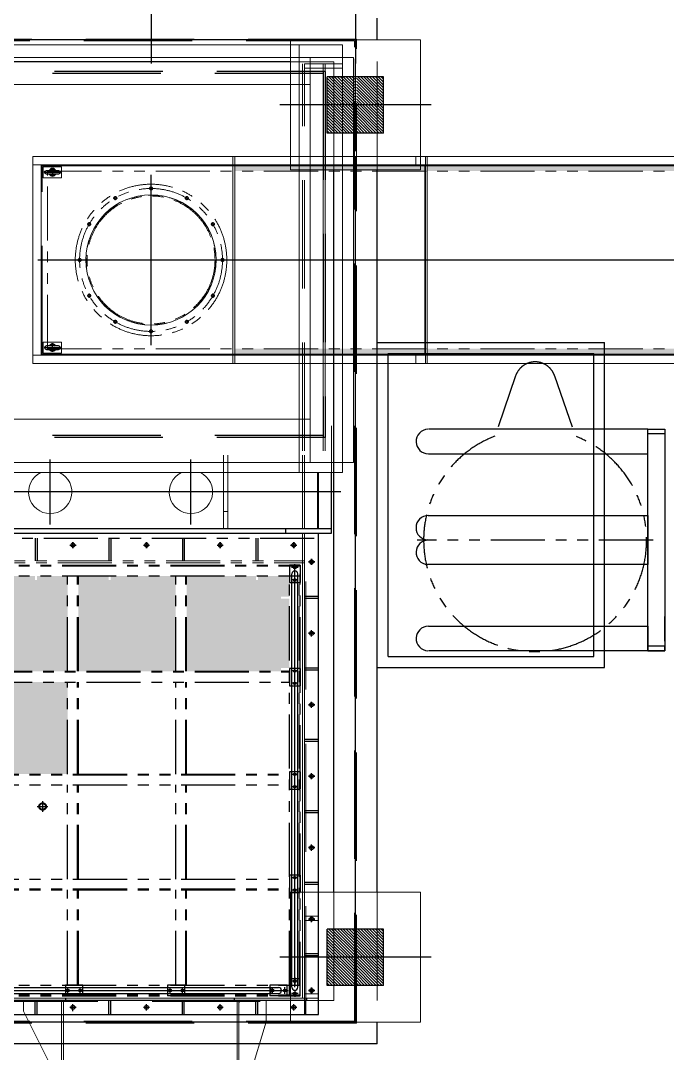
# Model space of a CAD drawing. Header units: millimetres. Extents: x 10462777 to 22643323, y 453826 to 1389191.
# Drawn here: x 11321330 to 11324318, y 595855 to 600625 of the extents above; entities that cross this region are included whole.
import ezdxf
from ezdxf.enums import TextEntityAlignment as Align

# ---------------------------------------------------------------- set-up
doc = ezdxf.new("R2010")
doc.units = ezdxf.units.MM
doc.header["$LTSCALE"] = 200
doc.header["$MEASUREMENT"] = 0
doc.linetypes.add('HIDDEN', pattern=[3.75, 2.5, -1.25])
doc.linetypes.add('PHANTOM', pattern=[2.5, 1.25, -0.25, 0.25, -0.25, 0.25, -0.25])
doc.layers.get('0').update_dxf_attribs({"linetype": 'CONTINUOUS'})
for name, color, linetype in [('7', 7, 'CONTINUOUS'), ('BOM', 6, 'CONTINUOUS'), ('CENTER', 1, 'CONTINUOUS')]:
    doc.layers.add(name, color=color, linetype=linetype)
doc.layers.add('AM_3', color=6, linetype='HIDDEN', lineweight=15)
doc.styles.get("Standard").update_dxf_attribs({"font": 'SYMBOL'})

# ---------------------------------------------------------------- blocks, each defined once
blk = doc.blocks.new('A$C589C101D')
at = {"layer": '7'}
h = blk.add_hatch(dxfattribs=at)
h.set_pattern_fill('ANSI31', color=1, scale=3, angle=270, style=0)
h.set_pattern_definition([(315, (-14280.656, 10592.476), (6.735192, 6.735192), [])])
h.paths.add_polyline_path([(2298, 1050), (2298, 1020.5), (2168, 1020.5), (2168, 1050)])
h.paths.add_polyline_path([(2298, 1146), (2298, 1050), (2168, 1050), (2168, 1146)])
h.paths.add_polyline_path([(2298, 1251), (2298, 1155), (2168, 1155), (2168, 1251)])
h.paths.add_polyline_path([(2298, 1280.5), (2298, 1251), (2168, 1251), (2168, 1280.5)])
h.paths.add_polyline_path([(2168, 1050), (2168, 1020.5), (2038, 1020.5), (2038, 1050)])
h.paths.add_polyline_path([(2168, 1146), (2168, 1050), (2038, 1050), (2038, 1146)])
h.paths.add_polyline_path([(2168, 1251), (2168, 1155), (2038, 1155), (2038, 1251)])
h.paths.add_polyline_path([(2168, 1280.5), (2168, 1251), (2038, 1251), (2038, 1280.5)])
h = blk.add_hatch(dxfattribs=at)
h.set_pattern_fill('ANSI31', color=1, scale=3, angle=270, style=0)
h.set_pattern_definition([(315, (-10343.656, 10592.476), (6.735192, 6.735192), [])])
h.paths.add_polyline_path([(6235, 1050), (6235, 1020.5), (6105, 1020.5), (6105, 1050)])
h.paths.add_polyline_path([(6235, 1146), (6235, 1050), (6105, 1050), (6105, 1146)])
h.paths.add_polyline_path([(6235, 1251), (6235, 1155), (6105, 1155), (6105, 1251)])
h.paths.add_polyline_path([(6235, 1280.5), (6235, 1251), (6105, 1251), (6105, 1280.5)])
h.paths.add_polyline_path([(6105, 1050), (6105, 1020.5), (5975, 1020.5), (5975, 1050)])
h.paths.add_polyline_path([(6105, 1146), (6105, 1050), (5975, 1050), (5975, 1146)])
h.paths.add_polyline_path([(6105, 1251), (6105, 1155), (5975, 1155), (5975, 1251)])
h.paths.add_polyline_path([(6105, 1280.5), (6105, 1251), (5975, 1251), (5975, 1280.5)])
at = {"layer": '7', "color": 3}
for p, q in [((6505.5, 1050), (6505.5, 4036)), ((1968.5, 1450.5), (1968.5, 3835)), ((6304.5, 1450.5), (6304.5, 3835)), ((5805, 1251), (2468, 1251)), ((1868, 1050), (1767.5, 1050)), ((5805, 1050), (2468, 1050)), ((3266, 1050), (3266, 0)), ((4766, 1050), (4766, 0)), ((6505.5, 1050), (6405, 1050)), ((4716, 1000), (3316, 1000)), ((3316, 1000), (3316, 50)), ((4716, 1000), (4716, 50)), ((4716, 50), (3316, 50)), ((4766, 0), (3266, 0))]:
    blk.add_line(p, q, dxfattribs=at)
at = {"layer": 'AM_3', "color": 7, "linetype": 'HIDDEN'}
for p, q in [((1863.5, 1146), (1863.5, 3940)), ((1872.5, 1155), (1872.5, 3931)), ((6400.5, 1155), (6400.5, 3931)), ((6409.5, 1146), (6409.5, 3940)), ((1968.5, 1251), (1968.5, 1450.5)), ((6304.5, 1251), (6304.5, 1450.5)), ((2468, 1251), (1968.5, 1251)), ((5805, 1251), (6304.5, 1251)), ((6409.5, 1146), (1863.5, 1146)), ((6400.5, 1155), (1872.5, 1155)), ((2468, 1050), (1868, 1050)), ((5805, 1050), (6405, 1050))]:
    blk.add_line(p, q, dxfattribs=at)
at = {"layer": 'AM_3', "color": 6, "linetype": 'Continuous'}
for p, q in [((2468, 1450.5), (1868, 1450.5)), ((1868, 1450.5), (1868, 850.5)), ((2468, 850.5), (2468, 1450.5)), ((6405, 1450.5), (5805, 1450.5)), ((5805, 1450.5), (5805, 850.5)), ((6405, 850.5), (6405, 1450.5)), ((1868, 850.5), (2468, 850.5)), ((5805, 850.5), (6405, 850.5))]:
    blk.add_line(p, q, dxfattribs=at)
at = {"layer": 'CENTER', "color": 1}
blk.add_line((1868, 1150.5), (1868, 3935.5), dxfattribs=at)
at = {"layer": 'CENTER'}
for p, q in [((6405, 1150.5), (6405, 3935.5)), ((2.1, 2094.5), (1977, 2094.5)), ((2168, 800.5), (2168, 1500.5)), ((6105, 800.5), (6105, 1500.5)), ((304, 1150.5), (1977, 1150.5))]:
    blk.add_line(p, q, dxfattribs=at)
at = {"layer": 'CENTER', "color": 2}
for p, q in [((2038, 1020.5), (2038, 1280.5)), ((2298, 1280.5), (2038, 1280.5)), ((2298, 1020.5), (2298, 1280.5)), ((5975, 1020.5), (5975, 1280.5)), ((6235, 1280.5), (5975, 1280.5)), ((6235, 1020.5), (6235, 1280.5)), ((2298, 1020.5), (2038, 1020.5)), ((6235, 1020.5), (5975, 1020.5))]:
    blk.add_line(p, q, dxfattribs=at)
at = {"layer": 'CENTER', "color": 1, "linetype": 'Continuous'}
blk.add_line((6405, 1150.5), (2405.8, 1150.5), dxfattribs=at)
blk = doc.blocks.new('A$C5C5D6352')
at = {"layer": 'AM_3', "color": 52, "linetype": 'PHANTOM'}
for p, q in [((388.3, 0), (388.3, 776.7)), ((378.8, 718.4), (397.8, 718.4)), ((388.3, 708.9), (388.3, 727.9)), ((213.8, 674.1), (232.8, 674.1)), ((223.3, 664.6), (223.3, 683.6)), ((543.8, 674.1), (562.8, 674.1)), ((553.3, 664.6), (553.3, 683.6)), ((93.1, 553.3), (112.1, 553.3)), ((102.6, 543.8), (102.6, 562.8)), ((664.6, 553.3), (683.6, 553.3)), ((674.1, 543.8), (674.1, 562.8)), ((0, 388.3), (776.7, 388.3)), ((48.9, 388.3), (67.9, 388.3)), ((58.4, 378.8), (58.4, 397.8)), ((708.9, 388.3), (727.9, 388.3)), ((718.4, 378.8), (718.4, 397.8)), ((93.1, 223.3), (112.1, 223.3)), ((102.6, 213.8), (102.6, 232.8)), ((664.6, 223.3), (683.6, 223.3)), ((674.1, 213.8), (674.1, 232.8)), ((213.8, 102.6), (232.8, 102.6)), ((223.3, 93.1), (223.3, 112.1)), ((543.8, 102.6), (562.8, 102.6)), ((553.3, 93.1), (553.3, 112.1)), ((378.8, 58.4), (397.8, 58.4)), ((388.3, 48.9), (388.3, 67.9))]:
    blk.add_line(p, q, dxfattribs=at)
for centre, radius in [((388.3, 388.3), 350), ((388.3, 388.3), 330), ((388.3, 718.4), 7), ((388.3, 388.3), 300), ((388.3, 388.3), 295.5), ((223.3, 674.1), 7), ((553.3, 674.1), 7), ((102.6, 553.3), 7), ((674.1, 553.3), 7), ((58.4, 388.3), 7), ((718.4, 388.3), 7), ((102.6, 223.3), 7), ((674.1, 223.3), 7), ((223.3, 102.6), 7), ((553.3, 102.6), 7), ((388.3, 58.4), 7)]:
    blk.add_circle(centre, radius, dxfattribs=at)
blk = doc.blocks.new('MCLBM1')
at = {"layer": 'BOM', "color": 0}
blk.add_circle((0, 0), 0.5, dxfattribs=at)
at = {"flags": 10}
blk.add_attdef('BM', text='', height=0.5, dxfattribs=at).set_placement((0, 0), align=Align.MIDDLE)
at = {"flags": 9}
for tag, p in [('SPEC', (0, -3)), ('WEIGHT', (0, -6)), ('USER1', (0, -8)), ('USER2', (0, -9)), ('USER3', (0, -10)), ('USER4', (0, -11)), ('USER5', (0, -12)), ('USER6', (0, -13)), ('NAME', (0, -1)), ('ENAME', (0, -2)), ('MATERIAL', (0, -4)), ('REMARK', (0, -5)), ('PRICE', (0, -7))]:
    blk.add_attdef(tag, p, '', height=0.5, dxfattribs=at)
blk = doc.blocks.new('A$C487A7B66')
at = {"layer": '7'}
blk.add_lwpolyline([(14.5, 33), (70.5, 33, -1), (70.5, 17), (14.5, 17, -1)], format="xyb", close=True, dxfattribs=at)
for radius, start, end in [(17.5, 27.2029, 152.7971), (17.5, 207.2029, 332.7971), (12.5, 39.6966, 140.3034), (12.5, 219.6966, 320.3034)]:
    blk.add_arc((42.5, 25), radius, start, end, dxfattribs=at)
at = {"layer": 'AM_3', "color": 4, "linetype": 'Continuous'}
for p, q in [((0, 50), (0, 0)), ((0, 50), (85, 50)), ((85, 50), (85, 0)), ((0, 0), (85, 0))]:
    blk.add_line(p, q, dxfattribs=at)
at = {"layer": 'CENTER'}
for p, q in [((4, 25), (81, 25)), ((42.5, 45), (42.5, 5))]:
    blk.add_line(p, q, dxfattribs=at)
at = {"layer": 'BOM'}
blk.add_blockref('MCLBM1', (64.1, 29), dxfattribs=at)
blk = doc.blocks.new('A$C45801772')
at = {"color": 2}
for p, q in [((1954.5, 38.6), (44.5, 38.6)), ((1954.5, 11.3), (44.5, 11.3)), ((82.6, 11.3), (82.6, 38.6))]:
    blk.add_line(p, q, dxfattribs=at)
for centre, start, end in [((44.5, 25), 90, 270), ((1954.5, 25), 270, 90)]:
    blk.add_arc(centre, 13.7, start, end, dxfattribs=at)
at = {"layer": '7', "color": 4}
for p, q in [((4.5, 50), (4.5, 0)), ((4.5, 50), (84.5, 50)), ((84.5, 0), (84.5, 50)), ((482, 50), (482, 0)), ((482, 50), (562, 50)), ((562, 0), (562, 50)), ((959.5, 50), (959.5, 0)), ((959.5, 50), (1039.5, 50)), ((1039.5, 0), (1039.5, 50)), ((1437, 50), (1437, 0)), ((1437, 50), (1517, 50)), ((1517, 0), (1517, 50)), ((1994.5, 50), (1914.5, 50)), ((1914.5, 0), (1914.5, 50)), ((1994.5, 50), (1994.5, 0)), ((4.5, 0), (84.5, 0)), ((482, 0), (562, 0)), ((959.5, 0), (1039.5, 0)), ((1437, 0), (1517, 0)), ((1994.5, 0), (1914.5, 0))]:
    blk.add_line(p, q, dxfattribs=at)
for centre in [(16, 25), (73, 25), (493.5, 25), (550.5, 25), (971, 25), (1028, 25), (1448.5, 25), (1505.5, 25), (1926, 25), (1983, 25)]:
    blk.add_circle(centre, 6, dxfattribs=at)
at = {"layer": 'CENTER'}
for p, q in [((32, 25), (0, 25)), ((16, 41), (16, 9)), ((1954.5, 25), (18.8, 25)), ((89, 25), (57, 25)), ((73, 41), (73, 9)), ((493.5, 41), (493.5, 9)), ((550.5, 41), (550.5, 9)), ((971, 41), (971, 9)), ((1028, 41), (1028, 9)), ((1448.5, 41), (1448.5, 9)), ((1505.5, 41), (1505.5, 9)), ((1910, 25), (1942, 25)), ((1926, 41), (1926, 9)), ((1967, 25), (1999, 25)), ((1983, 41), (1983, 9))]:
    blk.add_line(p, q, dxfattribs=at)
blk = doc.blocks.new('A$C463D05DC')
at = {"color": 2}
for p, q in [((11.4, 44.5), (11.4, 1934.5)), ((38.7, 44.5), (38.7, 1934.5)), ((11.4, 1896.4), (38.7, 1896.4))]:
    blk.add_line(p, q, dxfattribs=at)
for centre, start, end in [((25, 1934.5), 0, 180), ((25, 44.5), 180, 0)]:
    blk.add_arc(centre, 13.7, start, end, dxfattribs=at)
at = {"layer": '7', "color": 4}
for p, q in [((50, 1974.5), (0, 1974.5)), ((0, 1974.5), (0, 1894.5)), ((50, 1974.5), (50, 1894.5)), ((0, 1894.5), (50, 1894.5)), ((50, 1502), (0, 1502)), ((0, 1502), (0, 1422)), ((50, 1502), (50, 1422)), ((0, 1422), (50, 1422)), ((50, 1029.5), (0, 1029.5)), ((0, 1029.5), (0, 949.5)), ((50, 1029.5), (50, 949.5)), ((0, 949.5), (50, 949.5)), ((50, 557), (0, 557)), ((0, 557), (0, 477)), ((50, 557), (50, 477)), ((0, 477), (50, 477)), ((0, 4.5), (0, 84.5)), ((0, 84.5), (50, 84.5)), ((50, 4.5), (50, 84.5)), ((50, 4.5), (0, 4.5))]:
    blk.add_line(p, q, dxfattribs=at)
for centre in [(25, 1963), (25, 1906), (25, 1490.5), (25, 1433.5), (25, 1018), (25, 961), (25, 545.5), (25, 488.5), (25, 73), (25, 16)]:
    blk.add_circle(centre, 6, dxfattribs=at)
at = {"layer": 'CENTER'}
for p, q in [((41, 1963), (9, 1963)), ((25, 1947), (25, 1979)), ((25, 44.5), (25, 1960.2)), ((25, 1890), (25, 1922)), ((41, 1906), (9, 1906)), ((41, 1490.5), (9, 1490.5)), ((41, 1433.5), (9, 1433.5)), ((41, 1018), (9, 1018)), ((41, 961), (9, 961)), ((41, 545.5), (9, 545.5)), ((41, 488.5), (9, 488.5)), ((41, 73), (9, 73)), ((25, 89), (25, 57)), ((41, 16), (9, 16)), ((25, 32), (25, 0))]:
    blk.add_line(p, q, dxfattribs=at)

msp = doc.modelspace()

# ---------------------------------------------------------------- hatches: boundary and pattern name
at = {"layer": '7'}
h = msp.add_hatch(dxfattribs=at)
h.set_pattern_fill('HONEY', color=31, scale=5, angle=180)
h.set_pattern_definition([(180, (-103012.619, -3542.948), (-23.8125, -13.748153225), [15.875, -31.75]), (300, (-103012.619, -3542.948), (23.812499948, -13.748153315), [15.875, -31.75]), (240, (-103012.619, -3542.948), (-5.2e-08, -27.49630654), [-31.75, 15.875])])
h.paths.add_polyline_path([(11322571.76583, 597620.15454), (11322571.76583, 597625.65454), (11322532.76583, 597625.65454), (11322532.76583, 597634.65454), (11322571.76583, 597634.65454), (11322571.76583, 597955.65454), (11322532.76583, 597955.65454), (11322532.76583, 597964.65454), (11322571.76583, 597964.65454), (11322571.76583, 598060.15454), (11322426.26583, 598060.15454), (11322426.26583, 598041.15454), (11322417.26583, 598041.15454), (11322417.26583, 598060.15454), (11322096.76583, 598060.15454), (11322096.76583, 597620.15454)])
h.paths.add_polyline_path([(11322046.76583, 597620.15454), (11322046.76583, 598060.15454), (11321746.26583, 598060.15454), (11321746.26583, 598041.15454), (11321737.26583, 598041.15454), (11321737.26583, 598060.15454), (11321596.76583, 598060.15454), (11321596.76583, 597620.15454)])
h.paths.add_polyline_path([(11321546.76583, 597620.15454), (11321546.76583, 598060.15454), (11321406.26583, 598060.15454), (11321406.26583, 598041.15454), (11321397.26583, 598041.15454), (11321397.26583, 598060.15454), (11321096.76583, 598060.15454), (11321096.76583, 597645.15454), (11321191.92923, 597645.15454), (11321191.92923, 597620.15454)])
h.paths.add_polyline_path([(11321046.76583, 597645.15454), (11321046.76583, 598060.15454), (11320726.26583, 598060.15454), (11320726.26583, 598041.15454), (11320717.26583, 598041.15454), (11320717.26583, 598060.15454), (11320571.76583, 598060.15454), (11320571.76583, 597964.65454), (11320610.76583, 597964.65454), (11320610.76583, 597955.65454), (11320571.76583, 597955.65454), (11320571.76583, 597634.65454), (11320590.63506, 597634.65454), (11320590.63506, 597645.15454)])
h.paths.add_polyline_path([(11321046.76583, 596660.15454), (11321046.76583, 597095.15454), (11320571.76583, 597095.15454), (11320571.76583, 596974.65454), (11320610.76583, 596974.65454), (11320610.76583, 596965.65454), (11320571.76583, 596965.65454), (11320571.76583, 596660.15454)])
h.paths.add_polyline_path([(11321046.76583, 596170.15454), (11321046.76583, 596610.15454), (11320571.76583, 596610.15454), (11320571.76583, 596314.65454), (11320610.76583, 596314.65454), (11320610.76583, 596305.65454), (11320571.76583, 596305.65454), (11320571.76583, 596170.15454), (11320717.26583, 596170.15454), (11320717.26583, 596209.15454), (11320726.26583, 596209.15454), (11320726.26583, 596170.15454)])
h.paths.add_polyline_path([(11321546.76583, 597145.15454), (11321546.76583, 597570.15454), (11321191.92923, 597570.15454), (11321191.92923, 597145.15454)])
h.paths.add_polyline_path([(11321336.32443, 597349.08311), (11321336.32443, 597202.65454), (11321411.32443, 597202.65454), (11321411.32443, 597349.08311)], flags=24)
at = {"layer": 'AM_3', "linetype": 'PHANTOM'}
h = msp.add_hatch(dxfattribs=at)
h.set_pattern_fill('ANGLE', color=30, scale=2, angle=-90)
h.set_pattern_definition([(270, (-105964.456, -765.71), (13.97, -3e-15), [10.16, -3.81]), (360, (-105964.456, -765.71), (3e-15, 13.97), [10.16, -3.81])])
h.paths.add_polyline_path([(11321498.18083, 599928.43216), (11321499.31178, 599928.43216), (11321499.31178, 599929.18216), (11321498.18083, 599929.18216)])
h.paths.add_polyline_path([(11321498.43083, 599111.18216), (11321499.06178, 599111.18216), (11321499.06178, 599110.43216), (11321498.43083, 599110.43216)])
h.paths.add_polyline_path([(11322320.14631, 599955.30716), (11322320.14631, 599930.30716), (11323197.64631, 599930.30716), (11323197.64631, 599955.30716)])
h.paths.add_polyline_path([(11323208.77322, 599955.30716), (11323208.77322, 599930.30716), (11324556.1136, 599930.30716), (11324556.1136, 599955.30716)])
h.paths.add_polyline_path([(11325291.06264, 599928.43216), (11325292.19359, 599928.43216), (11325292.19359, 599929.18216), (11325291.06264, 599929.18216)])
h.paths.add_polyline_path([(11326023.92723, 599930.30716), (11326023.92723, 599109.30716), (11325323.24691, 599109.30716), (11325323.24691, 599084.30716), (11326048.92723, 599084.30716), (11326048.92723, 599955.30716), (11325323.24691, 599955.30716), (11325323.24691, 599930.30716)])
h.paths.add_polyline_path([(11325315.19383, 599084.30716), (11325315.19383, 599109.30716), (11324575.52945, 599109.30716), (11324575.52945, 599084.30716)])
h.paths.add_polyline_path([(11323208.77322, 599109.30716), (11323208.77322, 599084.30716), (11324556.1136, 599084.30716), (11324556.1136, 599109.30716)])
h.paths.add_polyline_path([(11322320.14631, 599109.30716), (11322320.14631, 599084.30716), (11323197.64631, 599084.30716), (11323197.64631, 599109.30716)])

# ---------------------------------------------------------------- linework, layer by layer
at = {"color": 7, "linetype": 'PHANTOM'}
for p, q in [((11323616.81296, 598985.26632), (11323520.8248, 598705.6631)), ((11323796.81296, 598985.26632), (11323892.80111, 598705.6631)), ((11324251.81296, 598225.42003), (11323161.81296, 598225.42003))]:
    msp.add_line(p, q, dxfattribs=at)
at = {"color": 7, "linetype": 'Continuous'}
for p, q in [((11324226.81296, 598738.52232), (11324306.30768, 598738.52232)), ((11324226.81296, 598715.87837), (11324226.81296, 598738.52232)), ((11324226.81296, 598738.52232), (11324306.30768, 598738.52232)), ((11324226.81296, 597713.7631), (11324226.81296, 598738.52232)), ((11324306.30768, 598715.87837), (11324226.81296, 598715.87837)), ((11324306.30768, 598738.52232), (11324306.30768, 598715.87837)), ((11324306.30768, 598738.52232), (11324306.30768, 597713.7631)), ((11324306.30768, 598692.75263), (11324306.30768, 598579.05109)), ((11323213.13482, 598225.42003), (11323210.2441, 598226.86539)), ((11324226.81296, 598112.68206), (11323210.2441, 598112.68206)), ((11324306.30768, 597759.051), (11324306.30768, 597873.23433)), ((11324306.30768, 597736.40705), (11324226.81296, 597736.40705)), ((11324226.81296, 597736.40705), (11324226.81296, 597713.7631)), ((11324306.30768, 597713.7631), (11324226.81296, 597713.7631)), ((11324226.81296, 597713.7631), (11324306.30768, 597713.7631)), ((11324306.30768, 597713.7631), (11324306.30768, 597736.40705))]:
    msp.add_line(p, q, dxfattribs=at)
for points in [[(11323213.61661, 598624.82078), (11324226.81296, 598624.82078), (11324226.81296, 598738.52232), (11323213.61661, 598738.52232)], [(11323213.13482, 598339.12157), (11324226.81296, 598339.12157), (11324226.81296, 598112.68206)], [(11323213.61661, 597827.46464), (11324226.81296, 597827.46464), (11324226.81296, 597713.7631), (11323213.61661, 597713.7631)]]:
    msp.add_lwpolyline(points, dxfattribs=at)
at = {"color": 7, "linetype": 'PHANTOM'}
for centre, radius, start, end in [((11323706.81296, 598953.44652), 95.45942, 19.47122066, 160.52877934), ((11323706.81296, 598225.42003), 515, 111.17034971, 68.82965029)]:
    msp.add_arc(centre, radius, start, end, dxfattribs=at)
at = {"color": 7, "linetype": 'Continuous'}
for centre, radius, start, end in [((11323215.54375, 598680.22619), 58.51557, 94.46038816, 181.46838375), ((11323213.61661, 598681.67155), 56.96673, 182.97691345, 269.98490902), ((11323213.13482, 598283.23437), 56.35931, 90.00975042, 180.00982661), ((11323213.13482, 598282.75259), 56.3954, 179.99755863, 267.0055542), ((11323213.13482, 598169.05105), 56.36292, 90.00926206, 177.01727292), ((11323214.58018, 598170.49641), 57.90122, 178.52954101, 265.53753664), ((11323213.61661, 597770.61387), 56.97155, 90.02017211, 177.0281677), ((11323215.54375, 597772.05923), 58.51557, 178.53160099, 265.53959653)]:
    msp.add_arc(centre, radius, start, end, dxfattribs=at)
at = {"layer": '7', "linetype": 'HIDDEN'}
for p, q in [((11322736.41065, 600389.80716), (11321097.64631, 600389.80716)), ((11322727.41065, 600380.79532), (11321106.64631, 600380.79532)), ((11322727.41065, 600389.80716), (11322727.41065, 598699.80716)), ((11322736.41065, 600389.80716), (11322736.41065, 598699.80716)), ((11322727.41065, 598708.84684), (11321106.64631, 598708.84684)), ((11322736.41065, 598699.80716), (11321097.64631, 598699.80716))]:
    msp.add_line(p, q, dxfattribs=at)
at = {"layer": '7', "color": 3}
for p, q in [((11322706.76583, 598278.15454), (11322706.76583, 598538.65454)), ((11322706.76583, 596035.15454), (11322706.76583, 598258.15454)), ((11322641.76583, 596100.15454), (11322641.76583, 596035.15454)), ((11320436.76583, 596035.15454), (11322706.76583, 596035.15454))]:
    msp.add_line(p, q, dxfattribs=at)
at = {"layer": '7', "color": 6}
for p, q in [((11322766.76583, 598258.15454), (11322766.76583, 598538.15454)), ((11322766.76583, 598278.15454), (11319891.82522, 598278.15454)), ((11322554.5896, 598258.15454), (11322554.5896, 598278.15454)), ((11319891.82522, 598258.15454), (11322766.76583, 598258.15454))]:
    msp.add_line(p, q, dxfattribs=at)
at = {"layer": '7', "color": 83, "linetype": 'PHANTOM'}
msp.add_line((11320436.76583, 598235.15454), (11322706.76583, 598235.15454), dxfattribs=at)
at = {"layer": '7', "color": 112, "linetype": 'PHANTOM'}
for p, q in [((11321397.26583, 598235.15454), (11321397.26583, 598130.15454)), ((11321406.26583, 598235.15454), (11321406.26583, 598130.15454)), ((11321737.26583, 598235.15454), (11321737.26583, 598130.15454)), ((11321746.26583, 598235.15454), (11321746.26583, 598130.15454)), ((11322077.26583, 598235.15454), (11322077.26583, 598130.15454)), ((11322086.26583, 598235.15454), (11322086.26583, 598130.15454)), ((11322417.26583, 598235.15454), (11322417.26583, 598130.15454)), ((11322426.26583, 598235.15454), (11322426.26583, 598130.15454)), ((11320521.76583, 598110.15454), (11322621.76583, 598110.15454)), ((11322621.76583, 596120.15454), (11322621.76583, 598110.15454)), ((11320521.76583, 598060.15454), (11322621.76583, 598060.15454)), ((11321546.76583, 597620.15454), (11321546.76583, 598060.15454)), ((11321596.76583, 597620.15454), (11321596.76583, 598060.15454)), ((11322046.76583, 597620.15454), (11322046.76583, 598060.15454)), ((11322096.76583, 597620.15454), (11322096.76583, 598060.15454)), ((11322571.76583, 596170.15454), (11322571.76583, 598060.15454)), ((11322706.76583, 597964.65454), (11322641.76583, 597964.65454)), ((11322706.76583, 597955.65454), (11322641.76583, 597955.65454)), ((11321134.21873, 597620.15454), (11322571.76583, 597620.15454)), ((11322706.76583, 597634.65454), (11322641.76583, 597634.65454)), ((11322706.76583, 597625.65454), (11322641.76583, 597625.65454)), ((11321134.21873, 597570.15454), (11322571.76583, 597570.15454)), ((11321546.76583, 597145.15454), (11321546.76583, 597570.15454)), ((11321596.76583, 597145.15454), (11321596.76583, 597570.15454)), ((11322046.76583, 597145.15454), (11322046.76583, 597570.15454)), ((11322096.76583, 597145.15454), (11322096.76583, 597570.15454)), ((11322706.76583, 597304.65454), (11322641.76583, 597304.65454)), ((11322706.76583, 597295.65454), (11322641.76583, 597295.65454)), ((11320571.76583, 597145.15454), (11322571.76583, 597145.15454)), ((11320571.76583, 597095.15454), (11322571.76583, 597095.15454)), ((11321546.76583, 596660.15454), (11321546.76583, 597095.15454)), ((11321596.76583, 596660.15454), (11321596.76583, 597095.15454)), ((11322046.76583, 596660.15454), (11322046.76583, 597095.15454)), ((11322096.76583, 596660.15454), (11322096.76583, 597095.15454)), ((11321407.16583, 596995.15454), (11321456.36583, 596995.15454)), ((11321431.76583, 597019.75454), (11321431.76583, 596970.55454)), ((11322706.76583, 596974.65454), (11322641.76583, 596974.65454)), ((11322706.76583, 596965.65454), (11322641.76583, 596965.65454)), ((11320571.76583, 596660.15454), (11322571.76583, 596660.15454)), ((11320571.76583, 596610.15454), (11322571.76583, 596610.15454)), ((11321546.76583, 596170.15454), (11321546.76583, 596610.15454)), ((11321596.76583, 596170.15454), (11321596.76583, 596610.15454)), ((11322046.76583, 596170.15454), (11322046.76583, 596610.15454)), ((11322096.76583, 596170.15454), (11322096.76583, 596610.15454)), ((11322706.76583, 596644.65454), (11322641.76583, 596644.65454)), ((11322706.76583, 596635.65454), (11322641.76583, 596635.65454)), ((11322706.76583, 596314.65454), (11322641.76583, 596314.65454)), ((11322706.76583, 596305.65454), (11322641.76583, 596305.65454)), ((11320521.76583, 596170.15454), (11322621.76583, 596170.15454)), ((11320521.76583, 596120.15454), (11322621.76583, 596120.15454)), ((11321397.26583, 596035.15454), (11321397.26583, 596100.15454)), ((11321406.26583, 596035.15454), (11321406.26583, 596100.15454)), ((11321737.26583, 596035.15454), (11321737.26583, 596100.15454)), ((11321746.26583, 596035.15454), (11321746.26583, 596100.15454)), ((11322077.26583, 596035.15454), (11322077.26583, 596100.15454)), ((11322086.26583, 596035.15454), (11322086.26583, 596100.15454)), ((11322417.26583, 596035.15454), (11322417.26583, 596100.15454)), ((11322426.26583, 596035.15454), (11322426.26583, 596100.15454))]:
    msp.add_line(p, q, dxfattribs=at)
at = {"layer": '7'}
for p, q in [((11321538.76583, 596100.15454), (11321538.76583, 596109.15454)), ((11322318.76583, 596100.15454), (11322318.76583, 596109.15454))]:
    msp.add_line(p, q, dxfattribs=at)
for centre in [(11321571.76583, 598202.65454), (11321911.76583, 598202.65454), (11322251.76583, 598202.65454), (11322591.76583, 598202.65454), (11322674.26583, 598125.15454), (11322674.26583, 597795.15454), (11322674.26583, 597465.15454), (11322674.26583, 597135.15454), (11322674.26583, 596805.15454), (11322674.26583, 596475.15454), (11322674.26583, 596145.15454), (11321571.76583, 596067.65454), (11321911.76583, 596067.65454), (11322251.76583, 596067.65454), (11322591.76583, 596067.65454)]:
    msp.add_circle(centre, 9, dxfattribs=at)
at = {"layer": '7', "color": 112, "linetype": 'PHANTOM'}
for radius in [17, 13.8]:
    msp.add_circle((11321431.76583, 596995.15454), radius, dxfattribs=at)
at = {"layer": 'AM_3', "color": 4, "linetype": 'Continuous'}
for p, q in [((11322816.64631, 600514.15454), (11321291.64631, 600514.15454)), ((11322616.64631, 598538.15454), (11322616.64631, 600514.15454)), ((11322816.64631, 598538.15454), (11322816.64631, 600514.15454)), ((11322867.64631, 600454.80716), (11320997.64631, 600454.80716)), ((11322667.64631, 600454.80716), (11322667.64631, 598584.80716)), ((11322867.64631, 600454.80716), (11322867.64631, 598584.80716)), ((11322667.64631, 600329.80716), (11321197.64631, 600329.80716)), ((11321424.64631, 599079.80716), (11321424.64631, 599959.80716)), ((11321424.64631, 599959.80716), (11326053.42723, 599959.80716)), ((11321424.64631, 599955.30716), (11326053.42723, 599955.30716)), ((11323197.64631, 599084.30716), (11323197.64631, 599955.30716)), ((11321424.64631, 599084.30716), (11326053.42723, 599084.30716)), ((11321424.64631, 599079.80716), (11326053.42723, 599079.80716)), ((11322667.64631, 598784.80716), (11321197.64631, 598784.80716)), ((11322867.64631, 598584.80716), (11320997.64631, 598584.80716)), ((11322816.64631, 598538.15454), (11321291.64631, 598538.15454)), ((11322632.76583, 596109.15454), (11322632.76583, 598258.15454)), ((11322641.76583, 596109.15454), (11322641.76583, 598258.15454)), ((11322651.76583, 596109.15454), (11320501.76583, 596109.15454)), ((11320501.76583, 596100.15454), (11322651.76583, 596100.15454)), ((11321518.76583, 596100.15454), (11321518.76583, 595462.40389)), ((11322338.76583, 596100.15454), (11322338.76583, 595462.40389)), ((11322651.76583, 596100.15454), (11322651.76583, 596109.15454))]:
    msp.add_line(p, q, dxfattribs=at)
at = {"layer": 'AM_3', "color": 7, "linetype": 'HIDDEN'}
for p, q in [((11322632.76583, 598638.15454), (11322632.76583, 600426.15454)), ((11322641.76583, 598638.15454), (11322641.76583, 600426.15454)), ((11322816.64631, 600426.15454), (11322641.76583, 600426.15454)), ((11322727.64631, 598638.15454), (11322727.64631, 600426.15454)), ((11322736.64631, 598638.15454), (11322736.64631, 600426.15454)), ((11322816.64631, 600406.15454), (11322641.76583, 600406.15454)), ((11322766.76583, 598538.15454), (11322766.76583, 598753.15454)), ((11322266.76583, 598618.15454), (11322266.76583, 598278.15454)), ((11322286.76583, 598618.15454), (11322286.76583, 598278.15454)), ((11322632.76583, 598278.15454), (11322632.76583, 598618.15454)), ((11322641.76583, 598278.15454), (11322641.76583, 598618.15454)), ((11322266.76583, 598538.15454), (11322286.76583, 598538.15454)), ((11322700.76583, 598278.15454), (11322700.76583, 598538.65454)), ((11322286.76583, 598358.15454), (11322266.76583, 598358.15454)), ((11322647.76583, 596035.15454), (11322647.76583, 598258.15454)), ((11322706.76583, 596489.15454), (11322641.76583, 596489.15454)), ((11322706.76583, 596469.15454), (11322641.76583, 596469.15454)), ((11320437.24457, 596094.15454), (11322641.76583, 596094.15454)), ((11321343.76583, 596100.15454), (11321343.76583, 596050.15454)), ((11321343.76583, 596100.15454), (11321393.76583, 596100.15454)), ((11321527.76583, 596100.15454), (11321527.76583, 595466.21853)), ((11322329.76583, 596100.15454), (11322329.76583, 595466.21853)), ((11322706.76583, 596129.15454), (11322641.76583, 596129.15454)), ((11322706.76583, 596109.15454), (11322641.76583, 596109.15454)), ((11321351.28086, 596035.15454), (11321343.76583, 596050.15454))]:
    msp.add_line(p, q, dxfattribs=at)
at = {"layer": 'AM_3', "color": 3, "linetype": 'Continuous'}
for p, q in [((11321386.64631, 599997.80716), (11325926.46824, 599997.80716)), ((11321386.64631, 599041.80716), (11321386.64631, 599997.80716)), ((11322311.14631, 599997.80716), (11322311.14631, 599041.80716)), ((11322320.14631, 599997.80716), (11322320.14631, 599041.80716)), ((11323156.447, 599959.80716), (11323156.447, 599997.80716)), ((11323199.78752, 599041.80716), (11323199.78752, 599997.80716)), ((11323208.77322, 599041.80716), (11323208.77322, 599997.80716)), ((11321424.64631, 599959.80716), (11321386.64631, 599959.80716)), ((11321424.64631, 599079.80716), (11321386.64631, 599079.80716)), ((11321386.64631, 599041.80716), (11325926.46824, 599041.80716)), ((11323156.447, 599041.80716), (11323156.447, 599079.80716))]:
    msp.add_line(p, q, dxfattribs=at)
at = {"layer": 'AM_3', "color": 7}
msp.add_line((11321429.14631, 599084.30716), (11321429.14631, 599955.30716), dxfattribs=at)
at = {"layer": 'AM_3', "color": 30, "linetype": 'PHANTOM'}
for p, q in [((11321454.14631, 599109.30716), (11321454.14631, 599930.30716)), ((11321454.14631, 599930.30716), (11326023.92723, 599930.30716)), ((11321454.14631, 599109.30716), (11326023.92723, 599109.30716))]:
    msp.add_line(p, q, dxfattribs=at)
at = {"layer": 'AM_3', "color": 112, "linetype": 'PHANTOM'}
for p, q in [((11320436.76583, 598235.15454), (11322706.76583, 598235.15454)), ((11322706.76583, 596035.15454), (11322706.76583, 598235.15454)), ((11320501.76583, 598130.15454), (11322641.76583, 598130.15454)), ((11320501.76583, 598121.15454), (11322641.76583, 598121.15454)), ((11320521.76583, 598105.15454), (11322621.76583, 598105.15454)), ((11322632.76583, 596109.15454), (11322632.76583, 598121.15454)), ((11322641.76583, 596100.15454), (11322641.76583, 598130.15454)), ((11321591.76583, 597620.15454), (11321591.76583, 598060.15454)), ((11322091.76583, 597620.15454), (11322091.76583, 598060.15454)), ((11322616.76583, 596170.15454), (11322616.76583, 598060.15454)), ((11321134.21873, 597615.15454), (11322571.76583, 597615.15454)), ((11321591.76583, 597145.15454), (11321591.76583, 597570.15454)), ((11322091.76583, 597145.15454), (11322091.76583, 597570.15454)), ((11320571.76583, 597140.15454), (11322571.76583, 597140.15454)), ((11321591.76583, 596660.15454), (11321591.76583, 597095.15454)), ((11322091.76583, 596660.15454), (11322091.76583, 597095.15454)), ((11320571.76583, 596615.15454), (11322571.76583, 596615.15454)), ((11321591.76583, 596170.15454), (11321591.76583, 596610.15454)), ((11322091.76583, 596170.15454), (11322091.76583, 596610.15454)), ((11320501.76583, 596109.15454), (11322641.76583, 596109.15454)), ((11320501.76583, 596100.15454), (11322641.76583, 596100.15454)), ((11320521.76583, 596125.15454), (11322621.76583, 596125.15454)), ((11320436.76583, 596035.15454), (11322706.76583, 596035.15454))]:
    msp.add_line(p, q, dxfattribs=at)
at = {"layer": 'AM_3', "color": 6, "linetype": 'Continuous'}
for p, q in [((11322348.76583, 596100.15454), (11322338.76583, 596090.15454)), ((11322463.76583, 596100.15454), (11322348.76583, 596100.15454)), ((11322463.76583, 596100.15454), (11322463.76583, 596000.15454)), ((11321468.76583, 595800.65454), (11321351.28086, 596035.15454)), ((11322388.76583, 595750.65454), (11322463.76583, 596000.15454))]:
    msp.add_line(p, q, dxfattribs=at)
at = {"layer": 'AM_3', "color": 4, "linetype": 'Continuous'}
msp.add_circle((11321932.64631, 599519.80716), 301, dxfattribs=at)
at = {"layer": 'AM_3', "color": 112, "linetype": 'PHANTOM'}
for centre in [(11321571.76583, 598202.65454), (11321911.76583, 598202.65454), (11322251.76583, 598202.65454), (11322591.76583, 598202.65454), (11322674.26583, 598125.15454), (11322674.26583, 597795.15454), (11322674.26583, 597465.15454), (11322674.26583, 597135.15454), (11322674.26583, 596805.15454), (11322674.26583, 596475.15454), (11322674.26583, 596145.15454), (11321571.76583, 596067.65454), (11321911.76583, 596067.65454), (11322251.76583, 596067.65454), (11322591.76583, 596067.65454)]:
    msp.add_circle(centre, 9, dxfattribs=at)
at = {"layer": 'AM_3', "color": 4, "linetype": 'Continuous'}
for centre in [(11321466.76583, 598448.15454), (11322116.76583, 598448.15454)]:
    msp.add_arc(centre, 100, 115.84193275, 64.15806725, dxfattribs=at)
at = {"layer": 'CENTER'}
for p, q in [((11322876.58664, 600022.53072), (11322876.58664, 600448.88329)), ((11321466.76583, 598298.15454), (11321466.76583, 598598.15454)), ((11322116.76583, 598298.15454), (11322116.76583, 598598.15454)), ((11322809.53308, 598448.15454), (11320462.17736, 598448.15454)), ((11321557.56583, 598202.65454), (11321585.96583, 598202.65454)), ((11321571.76583, 598188.45454), (11321571.76583, 598216.85454)), ((11321897.56583, 598202.65454), (11321925.96583, 598202.65454)), ((11321911.76583, 598188.45454), (11321911.76583, 598216.85454)), ((11322237.56583, 598202.65454), (11322265.96583, 598202.65454)), ((11322251.76583, 598188.45454), (11322251.76583, 598216.85454)), ((11322577.56583, 598202.65454), (11322605.96583, 598202.65454)), ((11322591.76583, 598188.45454), (11322591.76583, 598216.85454)), ((11322674.26583, 598110.95454), (11322674.26583, 598139.35454)), ((11322688.46583, 598125.15454), (11322660.06583, 598125.15454)), ((11322674.26583, 597780.95454), (11322674.26583, 597809.35454)), ((11322688.46583, 597795.15454), (11322660.06583, 597795.15454)), ((11322674.26583, 597450.95454), (11322674.26583, 597479.35454)), ((11322688.46583, 597465.15454), (11322660.06583, 597465.15454)), ((11322688.46583, 597135.15454), (11322660.06583, 597135.15454)), ((11322674.26583, 597120.95454), (11322674.26583, 597149.35454)), ((11322688.46583, 596805.15454), (11322660.06583, 596805.15454)), ((11322674.26583, 596790.95454), (11322674.26583, 596819.35454)), ((11322688.46583, 596475.15454), (11322660.06583, 596475.15454)), ((11322674.26583, 596460.95454), (11322674.26583, 596489.35454)), ((11322688.46583, 596145.15454), (11322660.06583, 596145.15454)), ((11322674.26583, 596130.95454), (11322674.26583, 596159.35454)), ((11321557.56583, 596067.65454), (11321585.96583, 596067.65454)), ((11321571.76583, 596053.45454), (11321571.76583, 596081.85454)), ((11321897.56583, 596067.65454), (11321925.96583, 596067.65454)), ((11321911.76583, 596053.45454), (11321911.76583, 596081.85454)), ((11322237.56583, 596067.65454), (11322265.96583, 596067.65454)), ((11322251.76583, 596053.45454), (11322251.76583, 596081.85454)), ((11322577.56583, 596067.65454), (11322605.96583, 596067.65454)), ((11322591.76583, 596053.45454), (11322591.76583, 596081.85454))]:
    msp.add_line(p, q, dxfattribs=at)
at = {"layer": 'CENTER', "ltscale": 0.5}
for p, q in [((11321932.64631, 599126.00716), (11321932.64631, 599913.60717)), ((11321409.76987, 599519.80716), (11326110.51681, 599519.80716))]:
    msp.add_line(p, q, dxfattribs=at)
at = {"layer": 'CENTER', "color": 112, "linetype": 'PHANTOM'}
for p, q in [((11321557.56583, 598202.65454), (11321585.96583, 598202.65454)), ((11321571.76583, 598216.85454), (11321571.76583, 598188.45454)), ((11321897.56583, 598202.65454), (11321925.96583, 598202.65454)), ((11321911.76583, 598216.85454), (11321911.76583, 598188.45454)), ((11322237.56583, 598202.65454), (11322265.96583, 598202.65454)), ((11322251.76583, 598216.85454), (11322251.76583, 598188.45454)), ((11322577.56583, 598202.65454), (11322605.96583, 598202.65454)), ((11322591.76583, 598216.85454), (11322591.76583, 598188.45454)), ((11322674.26583, 598139.35454), (11322674.26583, 598110.95454)), ((11322660.06583, 598125.15454), (11322688.46583, 598125.15454)), ((11322660.06583, 597795.15454), (11322688.46583, 597795.15454)), ((11322660.06583, 597465.15454), (11322688.46583, 597465.15454)), ((11322660.06583, 597135.15454), (11322688.46583, 597135.15454)), ((11322660.06583, 596805.15454), (11322688.46583, 596805.15454)), ((11322660.06583, 596475.15454), (11322688.46583, 596475.15454)), ((11322660.06583, 596145.15454), (11322688.46583, 596145.15454)), ((11322674.26583, 596159.35454), (11322674.26583, 596130.95454)), ((11321557.56583, 596067.65454), (11321585.96583, 596067.65454)), ((11321571.76583, 596050.45454), (11321571.76583, 596078.85454)), ((11321897.56583, 596067.65454), (11321925.96583, 596067.65454)), ((11321911.76583, 596053.45454), (11321911.76583, 596081.85454)), ((11322237.56583, 596067.65454), (11322265.96583, 596067.65454)), ((11322251.76583, 596053.45454), (11322251.76583, 596081.85454)), ((11322577.56583, 596067.65454), (11322605.96583, 596067.65454)), ((11322591.76583, 596053.45454), (11322591.76583, 596081.85454))]:
    msp.add_line(p, q, dxfattribs=at)

# ---------------------------------------------------------------- block references
at = {"layer": '7', "xscale": -1}
for name, p, rotation in [('A$C589C101D', (11324027.32523, 602403.88489), 90), ('A$C487A7B66', (11321434.64629, 599139.80716), 180)]:
    msp.add_blockref(name, p, dxfattribs=dict(at, rotation=rotation))
at = {"layer": '7', "extrusion": (0, 0, -1), "xscale": -1, "zscale": -1}
for name, p in [('A$C487A7B66', (-11321434.64629, 599899.80717)), ('A$C5C5D6352', (-11321544.2963, 599131.45715))]:
    msp.add_blockref(name, p, dxfattribs=at)
at = {"layer": '7', "extrusion": (0, 0, -1), "xscale": -1, "zscale": -1, "rotation": 90}
for name, p in [('A$C45801772', (-11322571.76584, 598114.65453)), ('A$C463D05DC', (-11320587.26582, 596170.15455))]:
    msp.add_blockref(name, p, dxfattribs=at)

doc.saveas('drawing.dxf')
